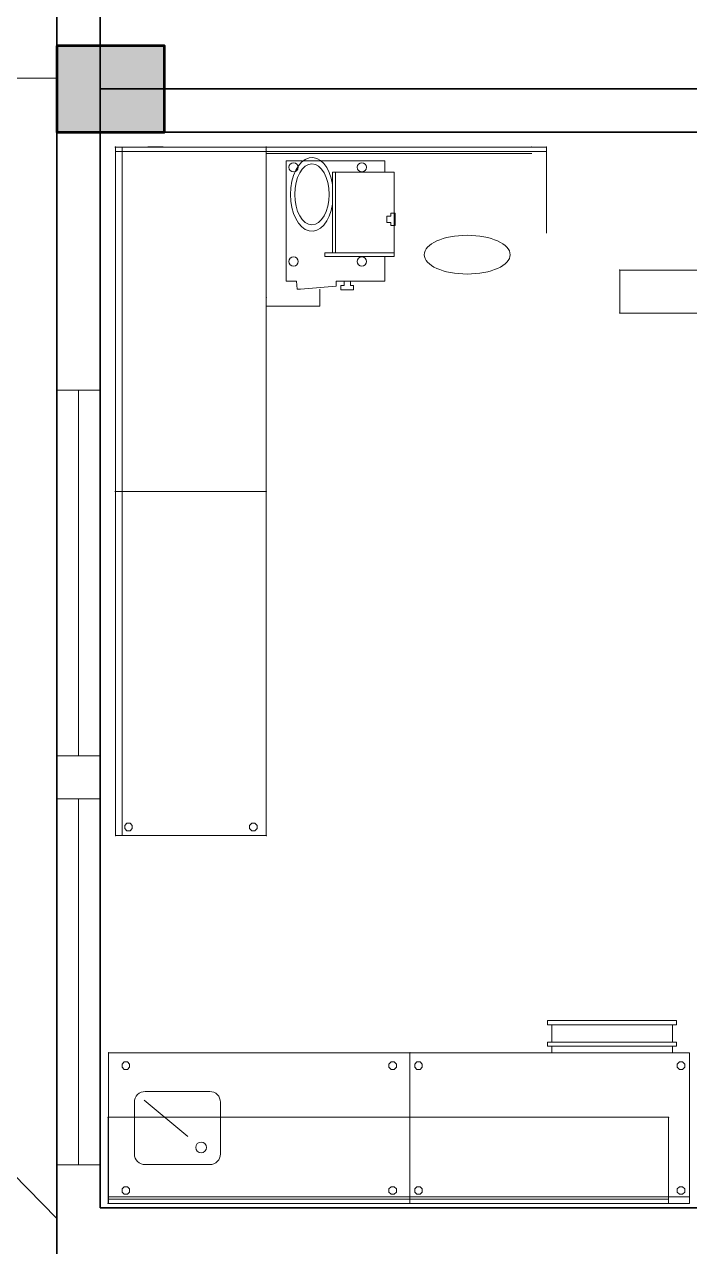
# Model space of a CAD drawing. Header units: millimetres. Extents: x -5316 to 10114, y -10026 to 11025.
# Drawn here: x -439 to -130, y -477 to 91 of the extents above; entities that cross this region are included whole.
import ezdxf

# ---------------------------------------------------------------- set-up
doc = ezdxf.new("R2010")
doc.units = ezdxf.units.MM
doc.linetypes.add('CENTER2', pattern=[28.575, 19.05, -3.175, 3.175, -3.175])
doc.linetypes.add('PHANTOM', pattern=[2.5, 1.25, -0.25, 0.25, -0.25, 0.25, -0.25])
doc.layers.add('200-EquipRemBorder-2d', color=21, linetype='Continuous')
doc.layers.add('200-InsPoint-3D', color=3, linetype='Continuous', plot=False)
for name, color, linetype, lineweight in [('AKS', 31, 'CENTER2', 5), ('DUVAR', 1, 'Continuous', 35), ('kolon', 5, 'Continuous', 53), ('tefrişler', 13, 'Continuous', 5), ('öz-cam', 4, 'Continuous', 5)]:
    doc.layers.add(name, color=color, linetype=linetype, lineweight=lineweight)
doc.styles.get("Standard").update_dxf_attribs({"font": 'arial.ttf'})

msp = doc.modelspace()

# ---------------------------------------------------------------- hatches: boundary and pattern name
at = {"layer": 'kolon'}
msp.add_hatch(color=256, dxfattribs=at).paths.add_polyline_path([(-424.07, 41.23), (-374.07, 41.23), (-374.07, 81.23), (-424.07, 81.23)])

# ---------------------------------------------------------------- linework, layer by layer
at = {"layer": '200-EquipRemBorder-2d'}
for p, q in [((-374.78, 34.21), (-381.79, 34.21)), ((-376.28, 34.21), (-380.29, 34.21)), ((-376.28, 34.21), (-380.29, 34.21)), ((-380.29, 34.21), (-380.29, 34.21)), ((-376.28, 34.21), (-376.28, 34.21))]:
    msp.add_line(p, q, dxfattribs=at)
at = {"layer": '200-InsPoint-3D'}
for p in [(-396.83, 34.21), (-396.83, 34.21), (-326.83, 34.21), (-326.83, 34.21), (-396.83, -125.79), (-396.83, -125.79)]:
    msp.add_point(p, dxfattribs=at)
at = {"layer": 'AKS', "linetype": 'PHANTOM', "ltscale": 80}
for p, q in [((-424.07, 66.23), (-1347.05, 66.23)), ((-424.07, -463.74), (-866.02, -14.17))]:
    msp.add_line(p, q, dxfattribs=at)
at = {"layer": 'DUVAR'}
for p, q in [((-404.07, 2141.31), (-404.07, -458.77)), ((-424.07, 891.31), (-424.07, -1517.66)), ((1383.38, 61.23), (-404.07, 61.23)), ((820.54, 41.23), (-404.07, 41.23)), ((699.54, -458.77), (-404.07, -458.77))]:
    msp.add_line(p, q, dxfattribs=at)
at = {"layer": 'kolon'}
msp.add_lwpolyline([(-424.07, 81.23), (-424.07, 41.23), (-374.07, 41.23), (-374.07, 81.23)], close=True, dxfattribs=at)
at = {"layer": 'tefrişler'}
for p, q in [((-396.83, 34.21), (-196.58, 34.21)), ((-396.83, 34.21), (-196.58, 34.21)), ((-393.83, -125.79), (-393.83, 34.21)), ((-218.64, 34.21), (-211.62, 34.21)), ((-213.12, 34.21), (-217.13, 34.21)), ((-213.12, 34.21), (-217.13, 34.21)), ((-217.13, 34.21), (-217.13, 34.21)), ((-213.12, 34.21), (-213.12, 34.21)), ((-196.58, 34.21), (-196.58, 32.2)), ((-196.58, 34.21), (-196.58, -5.79)), ((-196.58, 32.2), (-396.83, 32.2)), ((-326.83, 31.21), (-203.43, 31.21)), ((-317.57, -28.09), (-317.6, 27.86)), ((-317.6, 27.86), (-309.97, 27.86)), ((-309.69, 27.86), (-271.7, 27.86)), ((-271.7, 27.86), (-271.69, 22.62)), ((-295.97, 22.62), (-295.97, -14.89)), ((-267.4, 22.62), (-295.97, 22.62)), ((-294.59, -14.89), (-294.59, 22.59)), ((-271.69, 22.62), (-267.4, 22.62)), ((-267.4, 22.62), (-267.4, -16.57)), ((-267.4, 22.62), (-267.4, -16.57)), ((-270.74, 2.09), (-268.84, 2.09)), ((-270.74, -0.81), (-270.74, 2.09)), ((-268.84, 2.09), (-268.84, 3.54)), ((-268.84, 3.54), (-266.84, 3.54)), ((-266.84, 3.54), (-266.84, -2.25)), ((-268.84, -0.8), (-270.74, -0.81)), ((-268.84, -2.25), (-268.84, -0.8)), ((-266.84, -2.25), (-268.84, -2.25)), ((-299.53, -14.89), (-267.4, -14.89)), ((-299.53, -16.57), (-299.53, -14.89)), ((-267.4, -16.57), (-299.53, -16.57)), ((-267.4, -16.57), (-271.77, -16.56)), ((-271.77, -16.56), (-271.77, -28.09)), ((-312.7, -28.09), (-317.57, -28.09)), ((-312.37, -31.77), (-312.7, -28.09)), ((-281.76, -28.09), (-294.35, -28.09)), ((-294.35, -28.09), (-294.35, -30.45)), ((-290.63, -30.1), (-290.63, -28.21)), ((-287.73, -28.21), (-287.73, -30.1)), ((-271.77, -28.09), (-281.76, -28.09)), ((-94.02, -22.95), (-162.52, -22.95)), ((-162.52, -22.95), (-162.52, -42.95)), ((-310.83, -31.77), (-312.37, -31.77)), ((-294.35, -30.45), (-310.83, -31.77)), ((-292.08, -30.1), (-290.63, -30.1)), ((-292.08, -32.1), (-292.08, -30.1)), ((-286.29, -32.1), (-292.08, -32.1)), ((-287.73, -30.1), (-286.29, -30.1)), ((-286.29, -30.1), (-286.29, -32.1)), ((-162.52, -42.95), (-94.02, -42.95)), ((-393.83, -285.79), (-393.83, -125.79)), ((-194.08, -373.75), (-194.08, -381.75)), ((-138.08, -373.75), (-138.08, -381.75)), ((-194.08, -383.75), (-194.08, -386.75)), ((-138.08, -383.75), (-138.08, -386.75)), ((-363.23, -425.64), (-383.47, -408.83)), ((-400.32, -456.75), (-400.32, -416.75)), ((-400.32, -416.75), (-260.08, -416.75)), ((-260.08, -456.75), (-260.08, -416.75)), ((-260.08, -456.75), (-260.08, -416.75)), ((-260.08, -416.75), (-139.83, -416.75)), ((-139.83, -456.75), (-139.83, -416.75)), ((-260.08, -453.75), (-400.08, -453.75)), ((-130.08, -453.75), (-260.08, -453.75)), ((-400.32, -456.75), (-400.32, -454.74)), ((-400.32, -454.74), (-260.08, -454.74)), ((-260.08, -456.75), (-400.32, -456.75)), ((-260.08, -456.75), (-400.32, -456.75)), ((-378.27, -456.75), (-385.29, -456.75)), ((-383.78, -456.75), (-379.77, -456.75)), ((-383.78, -456.75), (-383.78, -456.75)), ((-383.78, -456.75), (-379.77, -456.75)), ((-379.77, -456.75), (-379.77, -456.75)), ((-282.13, -456.75), (-275.11, -456.75)), ((-280.63, -456.75), (-276.62, -456.75)), ((-280.63, -456.75), (-280.63, -456.75)), ((-280.63, -456.75), (-276.62, -456.75)), ((-276.62, -456.75), (-276.62, -456.75)), ((-260.08, -456.75), (-260.08, -454.74)), ((-260.08, -454.74), (-139.83, -454.74)), ((-139.83, -456.75), (-260.08, -456.75)), ((-139.83, -456.75), (-260.08, -456.75)), ((-238.02, -456.75), (-245.04, -456.75)), ((-243.54, -456.75), (-239.53, -456.75)), ((-243.54, -456.75), (-243.54, -456.75)), ((-243.54, -456.75), (-239.53, -456.75)), ((-239.53, -456.75), (-239.53, -456.75)), ((-161.88, -456.75), (-154.87, -456.75)), ((-160.38, -456.75), (-156.37, -456.75)), ((-160.38, -456.75), (-160.38, -456.75)), ((-160.38, -456.75), (-156.37, -456.75)), ((-156.37, -456.75), (-156.37, -456.75))]:
    msp.add_line(p, q, dxfattribs=at)
for points in [[(-396.83, -125.79), (-396.83, 34.21), (-326.83, 34.21), (-326.83, -125.79)], [(-396.83, -285.79), (-396.83, -125.79), (-326.83, -125.79), (-326.83, -285.79)], [(-392.58, -282.51), (-391.56, -283.54), (-390.11, -283.54), (-389.08, -282.51), (-389.08, -281.06), (-390.11, -280.04), (-391.56, -280.04), (-392.58, -281.06)], [(-334.58, -282.51), (-333.56, -283.54), (-332.11, -283.54), (-331.08, -282.51), (-331.08, -281.06), (-332.11, -280.04), (-333.56, -280.04), (-334.58, -281.06)], [(-196.08, -371.75), (-196.08, -373.75), (-136.08, -373.75), (-136.08, -371.75)], [(-196.08, -381.75), (-196.08, -383.75), (-136.08, -383.75), (-136.08, -381.75)], [(-400.08, -386.75), (-260.08, -386.75), (-260.08, -456.75), (-400.08, -456.75)], [(-391.35, -394.5), (-390.33, -393.47), (-390.33, -392.02), (-391.35, -391), (-392.8, -391), (-393.83, -392.02), (-393.83, -393.47), (-392.8, -394.5)], [(-391.35, -394.5), (-390.33, -393.47), (-390.33, -392.02), (-391.35, -391), (-392.8, -391), (-393.83, -392.02), (-393.83, -393.47), (-392.8, -394.5)], [(-268.8, -391), (-269.83, -392.02), (-269.83, -393.47), (-268.8, -394.5), (-267.35, -394.5), (-266.33, -393.47), (-266.33, -392.02), (-267.35, -391)], [(-130.08, -456.75), (-260.08, -456.75), (-260.08, -386.75), (-130.08, -386.75)], [(-255.35, -394.5), (-254.33, -393.47), (-254.33, -392.02), (-255.35, -391), (-256.8, -391), (-257.83, -392.02), (-257.83, -393.47), (-256.8, -394.5)], [(-133.35, -394.5), (-132.33, -393.47), (-132.33, -392.02), (-133.35, -391), (-134.8, -391), (-135.83, -392.02), (-135.83, -393.47), (-134.8, -394.5)], [(-391.35, -452.5), (-390.33, -451.47), (-390.33, -450.02), (-391.35, -449), (-392.8, -449), (-393.83, -450.02), (-393.83, -451.47), (-392.8, -452.5)], [(-267.35, -452.5), (-266.33, -451.47), (-266.33, -450.02), (-267.35, -449), (-268.8, -449), (-269.83, -450.02), (-269.83, -451.47), (-268.8, -452.5)], [(-255.35, -452.5), (-254.33, -451.47), (-254.33, -450.02), (-255.35, -449), (-256.8, -449), (-257.83, -450.02), (-257.83, -451.47), (-256.8, -452.5)], [(-133.35, -452.5), (-132.33, -451.47), (-132.33, -450.02), (-133.35, -449), (-134.8, -449), (-135.83, -450.02), (-135.83, -451.47), (-134.8, -452.5)]]:
    msp.add_lwpolyline(points, close=True, dxfattribs=at)
msp.add_lwpolyline([(-301.83, -31.79), (-301.83, -39.79), (-326.83, -39.79), (-326.83, -35.79)], dxfattribs=at)
msp.add_lwpolyline([(-353.08, -438.75, 0.414214), (-348.08, -433.75), (-348.08, -409.75, 0.414214), (-353.08, -404.75), (-383.08, -404.75, 0.414214), (-388.08, -409.75), (-388.08, -433.75, 0.414214), (-383.08, -438.75)], format="xyb", close=True, dxfattribs=at)
for centre, radius in [((-314.12, 24.84), 2.13), ((-282.41, 24.84), 2.13), ((-314.12, -18.96), 2.13), ((-282.41, -18.96), 2.13), ((-357.08, -430.75), 2.5)]:
    msp.add_circle(centre, radius, dxfattribs=at)
msp.add_ellipse((-305.57, 12.26), major_axis=(0, -17.12), ratio=0.58205, start_param=1.842112, end_param=7.588457, dxfattribs=at)
for centre, major_axis, ratio in [((-305.57, 12.26), (0, -14.13), 0.567117), ((-233.43, -15.79), (-20, 0), 0.45)]:
    msp.add_ellipse(centre, major_axis=major_axis, ratio=ratio, dxfattribs=at)
for p in [(-203.43, 34.21), (-196.58, 34.21), (-162.52, -22.95), (-326.83, -35.79), (-162.52, -42.95), (-326.83, -125.79), (-326.83, -125.79), (-396.83, -285.79), (-326.83, -285.79), (-400.08, -386.75), (-260.08, -386.75), (-260.08, -386.75), (-400.32, -416.75), (-260.08, -416.75), (-260.08, -416.75), (-139.83, -416.75), (-400.32, -456.75), (-400.08, -456.75), (-260.08, -456.75), (-260.08, -456.75), (-260.08, -456.75), (-260.08, -456.75), (-139.83, -456.75)]:
    msp.add_point(p, dxfattribs=at)
at = {"layer": 'öz-cam'}
for p, q in [((-424.07, -78.77), (-404.07, -78.77)), ((-414.07, -78.77), (-414.07, -248.77)), ((-424.07, -248.77), (-404.07, -248.77)), ((-424.07, -268.77), (-404.07, -268.77)), ((-414.07, -268.77), (-414.07, -438.77)), ((-424.07, -438.77), (-404.07, -438.77))]:
    msp.add_line(p, q, dxfattribs=at)

# ---------------------------------------------------------------- texts
at = {"layer": '200-InsPoint-3D', "flags": 9}
for p, s in [((-396.83, 34.21), '1749.285568453590^I5.742765806909003'), ((-326.83, 34.21), '1052.799867390426^I5.301749503378254')]:
    msp.add_attdef('DISTANG', p, s, height=0.1, dxfattribs=at)
msp.add_attdef('DISTANG', (-396.83, -125.79), '1029.427514877681^I5.219560611707415', height=0.1, rotation=90, dxfattribs=at)
at = {"layer": 'tefrişler', "flags": 9}
msp.add_attdef('DISTANG', (-327.6, 32.86), '1029.563014098699^I5.219487484777027', height=0.1, dxfattribs=at)
for p, s, rotation in [((-396.83, -285.79), '1029.427514877681^I5.219560611707415', 90), ((-260.08, -456.75), '1142.356093972131^I5.376102913698475', 180), ((-139.83, -456.75), '1308.625232830240^I5.524807592969403', 180), ((-130.08, -456.75), '1029.427514877681^I5.219560611707415', 180)]:
    msp.add_attdef('DISTANG', p, s, height=0.1, rotation=rotation, dxfattribs=at)
at = {"layer": 'tefrişler'}
msp.add_attdef('DISTANG', (-260.08, -456.75), '1460.308186651023^I5.619139144352902', height=0.1, rotation=180, dxfattribs=at)

doc.saveas('drawing.dxf')
